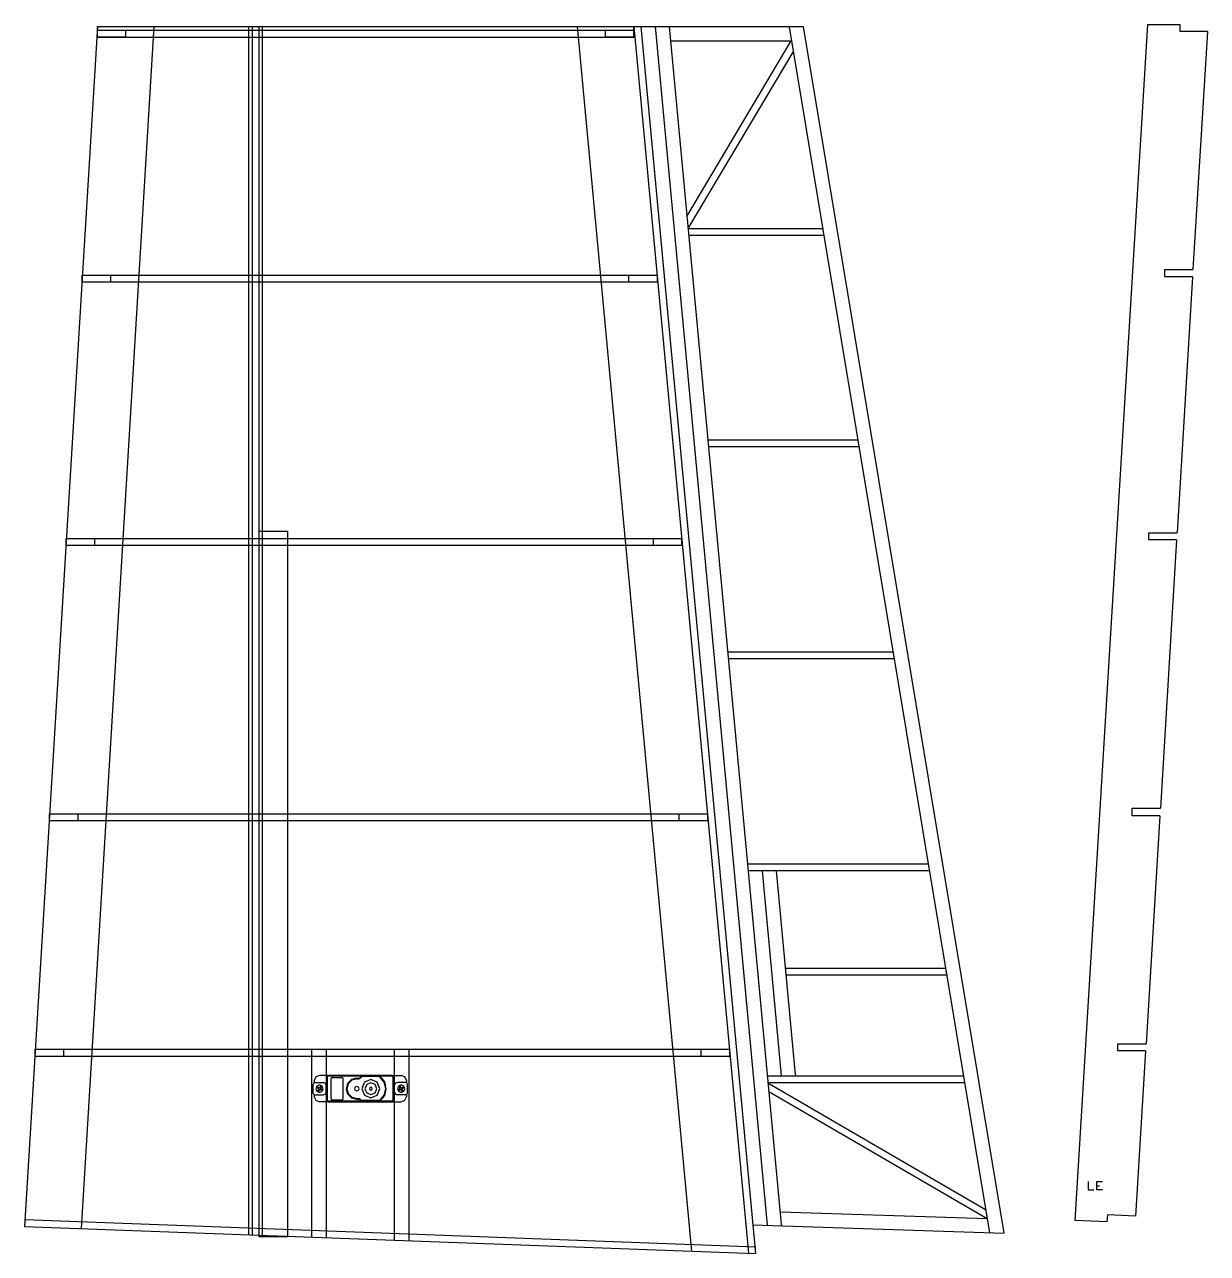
# Model space of a CAD drawing. Extents: x -0.1 to 91.9, y 0 to 98.8.
# Drawn here: x 14.04 to 34.98, y 75.99 to 97.76 of the extents above; entities that cross this region are included whole.
import ezdxf

# ---------------------------------------------------------------- set-up
doc = ezdxf.new("R2010")
doc.units = 0
doc.layers.get('0').update_dxf_attribs({"color": 9, "linetype": 'CONTINUOUS'})

msp = doc.modelspace()

# ---------------------------------------------------------------- linework, layer by layer
at = {"color": 7, "linetype": 'CONTINUOUS'}
for p, q in [((33.918, 97.76, 0), (32.634, 76.576, 0)), ((33.918, 97.76, 0), (34.492, 97.76, 0)), ((34.492, 97.76, 0), (34.492, 97.635, 0)), ((15.324, 97.723, 0), (14.035, 76.47, 0)), ((16.325, 97.723, 0), (15.035, 76.433, 0)), ((15.324, 97.723, 0), (17.808, 97.723, 0)), ((15.324, 97.66, 0), (15.324, 97.723, 0)), ((15.324, 97.66, 0), (24.823, 97.66, 0)), ((15.324, 97.535, 0), (15.324, 97.66, 0)), ((15.324, 97.535, 0), (24.823, 97.535, 0)), ((17.808, 97.723, 0), (24.948, 97.723, 0)), ((18, 97.723, 0), (18, 76.323, 0)), ((18.063, 97.723, 0), (18.063, 76.32, 0)), ((18.188, 76.316, 0), (18.188, 97.723, 0)), ((18.25, 76.313, 0), (18.25, 97.723, 0)), ((23.819, 97.723, 0), (25.846, 76.032, 0)), ((24.823, 97.723, 0), (26.854, 75.995, 0)), ((24.823, 97.66, 0), (24.823, 97.723, 0)), ((24.823, 97.535, 0), (24.823, 97.66, 0)), ((24.948, 97.723, 0), (25.471, 97.723, 0)), ((24.948, 97.723, 0), (26.98, 75.99, 0)), ((25.2, 97.723, 0), (27.185, 76.488, 0)), ((25.451, 97.723, 0), (27.433, 76.511, 0)), ((25.471, 97.723, 0), (27.598, 97.723, 0)), ((27.57, 97.723, 0), (27.578, 97.682, 0)), ((27.578, 97.682, 0), (31.121, 76.356, 0)), ((27.598, 97.723, 0), (27.824, 97.723, 0)), ((27.824, 97.723, 0), (31.376, 76.347, 0)), ((34.982, 97.635, 0), (34.492, 97.635, 0)), ((34.982, 97.635, 0), (34.726, 93.419, 0)), ((25.474, 97.473, 0), (27.612, 97.473, 0)), ((25.765, 94.357, 0), (27.612, 97.473, 0)), ((25.785, 94.146, 0), (27.645, 97.273, 0)), ((25.785, 94.146, 0), (28.165, 94.146, 0)), ((28.186, 94.021, 0), (25.797, 94.021, 0)), ((34.225, 93.294, 0), (34.225, 93.419, 0)), ((34.225, 93.419, 0), (34.726, 93.419, 0)), ((34.719, 93.294, 0), (34.225, 93.294, 0)), ((34.719, 93.294, 0), (34.444, 88.755, 0)), ((26.135, 90.402, 0), (28.787, 90.402, 0)), ((28.808, 90.277, 0), (26.147, 90.277, 0)), ((33.942, 88.63, 0), (33.942, 88.755, 0)), ((33.942, 88.755, 0), (34.444, 88.755, 0)), ((34.436, 88.63, 0), (33.942, 88.63, 0)), ((34.436, 88.63, 0), (34.148, 83.876, 0)), ((26.486, 86.646, 0), (29.411, 86.646, 0)), ((29.432, 86.521, 0), (26.498, 86.521, 0)), ((33.647, 83.743, 0), (33.647, 83.876, 0)), ((33.647, 83.876, 0), (34.148, 83.876, 0)), ((34.14, 83.743, 0), (33.647, 83.743, 0)), ((34.14, 83.743, 0), (33.895, 79.705, 0)), ((26.837, 82.891, 0), (30.035, 82.891, 0)), ((30.056, 82.766, 0), (26.849, 82.766, 0)), ((27.439, 79.136, 0), (27.1, 82.766, 0)), ((27.688, 79.159, 0), (27.351, 82.766, 0)), ((27.512, 81.043, 0), (30.342, 81.043, 0)), ((30.363, 80.918, 0), (27.524, 80.918, 0)), ((33.394, 79.58, 0), (33.394, 79.705, 0)), ((33.394, 79.705, 0), (33.895, 79.705, 0)), ((19.123, 76.281), (19.123, 79.606)), ((19.373, 79.606), (19.373, 76.272)), ((20.587, 76.227), (20.587, 79.606)), ((20.837, 79.606), (20.837, 76.218)), ((33.888, 79.58, 0), (33.394, 79.58, 0)), ((33.888, 79.58, 0), (33.71, 76.652, 0)), ((27.188, 79.136, 0), (30.659, 79.136, 0)), ((27.691, 79.136, 0), (27.688, 79.159, 0)), ((30.68, 79.011, 0), (27.2, 79.011, 0)), ((27.2, 79.011, 0), (31.052, 76.771, 0)), ((27.214, 78.858, 0), (31.079, 76.607, 0)), ((27.413, 76.73, 0), (31.079, 76.607, 0)), ((33.211, 76.672), (33.203, 76.552)), ((33.71, 76.652), (33.211, 76.672)), ((14.035, 76.47), (26.98, 75.99)), ((14.039, 76.589), (26.984, 76.11)), ((26.933, 76.496, 0), (31.376, 76.347, 0)), ((27.433, 76.511, 0), (27.436, 76.479, 0)), ((33.203, 76.552), (32.634, 76.576))]:
    msp.add_line(p, q, dxfattribs=at)
at = {"color": 7, "linetype": 'CONTINUOUS', "ltscale": 0.25}
for p, q in [((19.166, 79.053, 0), (19.166, 79.02, 0)), ((19.411, 79.142, 0), (19.255, 79.142, 0)), ((19.391, 78.697, 0), (19.391, 79.123, 0)), ((19.401, 78.697, 0), (19.401, 79.123, 0)), ((20.551, 79.142, 0), (19.411, 79.142, 0)), ((20.551, 79.132, 0), (19.411, 79.132, 0)), ((19.463, 78.732, 0), (19.463, 79.088, 0)), ((19.483, 79.107, 0), (19.654, 79.107, 0)), ((19.674, 78.732, 0), (19.674, 79.088, 0)), ((19.917, 79.095, 0), (19.956, 79.095, 0)), ((19.917, 79.085, 0), (19.956, 79.085, 0)), ((19.956, 79.095, 0), (19.97, 79.101, 0)), ((19.956, 79.085, 0), (19.977, 79.094, 0)), ((20.001, 79.128, 0), (19.97, 79.101, 0)), ((20.008, 79.12, 0), (19.977, 79.094, 0)), ((20.014, 79.132, 0), (20.001, 79.128, 0)), ((20.014, 79.123, 0), (20.008, 79.12, 0)), ((20.32, 79.132, 0), (20.014, 79.132, 0)), ((20.32, 79.123, 0), (20.014, 79.123, 0)), ((20.332, 79.128, 0), (20.32, 79.132, 0)), ((20.326, 79.12, 0), (20.32, 79.123, 0)), ((20.551, 79.142, 0), (20.706, 79.142, 0)), ((20.561, 78.697, 0), (20.561, 79.123, 0)), ((20.571, 78.697, 0), (20.571, 79.123, 0)), ((20.796, 79.053, 0), (20.796, 79.02, 0)), ((19.147, 78.828, 0), (19.147, 78.991, 0)), ((19.176, 79.02, 0), (19.324, 79.02, 0)), ((19.215, 78.943, 0), (19.208, 78.928, 0)), ((19.244, 78.907, 0), (19.209, 78.926, 0)), ((19.254, 78.924, 0), (19.218, 78.943, 0)), ((19.245, 78.904, 0), (19.226, 78.869, 0)), ((19.226, 78.866, 0), (19.241, 78.858, 0)), ((19.263, 78.895, 0), (19.243, 78.859, 0)), ((19.277, 78.96, 0), (19.257, 78.925, 0)), ((19.301, 78.877, 0), (19.265, 78.896, 0)), ((19.294, 78.95, 0), (19.274, 78.915, 0)), ((19.31, 78.894, 0), (19.275, 78.913, 0)), ((19.293, 78.953, 0), (19.279, 78.961, 0)), ((19.304, 78.877, 0), (19.311, 78.892, 0)), ((19.374, 78.848, 0), (19.374, 78.971, 0)), ((20.588, 78.848, 0), (20.588, 78.971, 0)), ((20.785, 79.02, 0), (20.637, 79.02, 0)), ((20.65, 78.892, 0), (20.658, 78.877, 0)), ((20.651, 78.894, 0), (20.686, 78.913, 0)), ((20.661, 78.877, 0), (20.696, 78.896, 0)), ((20.683, 78.961, 0), (20.668, 78.953, 0)), ((20.668, 78.95, 0), (20.687, 78.915, 0)), ((20.685, 78.96, 0), (20.705, 78.925, 0)), ((20.699, 78.895, 0), (20.719, 78.859, 0)), ((20.707, 78.924, 0), (20.744, 78.943, 0)), ((20.717, 78.907, 0), (20.753, 78.926, 0)), ((20.717, 78.904, 0), (20.736, 78.869, 0)), ((20.721, 78.858, 0), (20.736, 78.866, 0)), ((20.754, 78.928, 0), (20.746, 78.943, 0)), ((20.815, 78.828, 0), (20.815, 78.991, 0)), ((19.166, 78.799, 0), (19.166, 78.766, 0)), ((19.176, 78.799, 0), (19.324, 78.799, 0)), ((19.411, 78.677, 0), (19.255, 78.677, 0)), ((20.551, 78.687, 0), (19.411, 78.687, 0)), ((19.411, 78.677, 0), (20.551, 78.677, 0)), ((19.483, 78.712, 0), (19.654, 78.712, 0)), ((19.917, 78.734, 0), (19.956, 78.734, 0)), ((19.917, 78.724, 0), (19.956, 78.724, 0)), ((19.977, 78.725, 0), (19.956, 78.734, 0)), ((19.97, 78.718, 0), (19.956, 78.724, 0)), ((19.97, 78.718, 0), (20.001, 78.691, 0)), ((19.977, 78.725, 0), (20.008, 78.699, 0)), ((19.977, 78.725, 0), (20.008, 78.699, 0)), ((20.001, 78.691, 0), (20.014, 78.687, 0)), ((20.008, 78.699, 0), (20.014, 78.697, 0)), ((20.32, 78.697, 0), (20.014, 78.697, 0)), ((20.014, 78.687, 0), (20.32, 78.687, 0)), ((20.32, 78.697, 0), (20.326, 78.699, 0)), ((20.32, 78.687, 0), (20.332, 78.691, 0)), ((20.551, 78.677, 0), (20.706, 78.677, 0)), ((20.785, 78.799, 0), (20.637, 78.799, 0)), ((20.796, 78.799, 0), (20.796, 78.766, 0))]:
    msp.add_line(p, q, dxfattribs=at)
at = {"color": 3}
msp.add_line((33.021, 77.189, 0), (33.071, 77.189, 0), dxfattribs=at)
at = {"color": 7, "linetype": 'CONTINUOUS', "flags": 128}
for points in [[(15.324, 97.66), (15.824, 97.66), (15.824, 97.535), (15.324, 97.535)], [(24.323, 97.66), (24.823, 97.66), (24.823, 97.535), (24.323, 97.535)], [(15.057, 93.32), (25.235, 93.32), (25.235, 93.195), (15.057, 93.195)], [(15.057, 93.32), (15.557, 93.32), (15.557, 93.195), (15.057, 93.195)], [(24.735, 93.32), (25.235, 93.32), (25.235, 93.195), (24.735, 93.195)], [(14.774, 88.655), (25.671, 88.655), (25.671, 88.53), (14.774, 88.53)], [(14.774, 88.655), (15.274, 88.655), (15.274, 88.53), (14.774, 88.53)], [(18.188, 88.785), (18.693, 88.785), (18.693, 76.285), (18.188, 76.285)], [(25.171, 88.655), (25.671, 88.655), (25.671, 88.53), (25.171, 88.53)], [(14.478, 83.776), (26.127, 83.776), (26.127, 83.651), (14.478, 83.651)], [(14.478, 83.776), (14.978, 83.776), (14.978, 83.651), (14.478, 83.651)], [(25.627, 83.776), (26.127, 83.776), (26.127, 83.651), (25.627, 83.651)], [(14.225, 79.606), (26.517, 79.606), (26.517, 79.481), (14.225, 79.481)], [(14.225, 79.606), (14.725, 79.606), (14.725, 79.481), (14.225, 79.481)], [(26.017, 79.606), (26.517, 79.606), (26.517, 79.481), (26.017, 79.481)]]:
    msp.add_lwpolyline(points, close=True, dxfattribs=at)
at = {"color": 7, "linetype": 'CONTINUOUS', "ltscale": 0.25, "flags": 128}
for points in [[(19.255, 79.142), (19.192, 79.116), (19.166, 79.053)], [(19.411, 79.142), (19.397, 79.136), (19.391, 79.123)], [(19.411, 79.132), (19.404, 79.129), (19.401, 79.123)], [(19.483, 79.107), (19.468, 79.102), (19.463, 79.088)], [(19.674, 79.088), (19.668, 79.102), (19.654, 79.107)], [(19.917, 79.095), (19.824, 79.07), (19.756, 79.002), (19.731, 78.909), (19.756, 78.817), (19.824, 78.749), (19.917, 78.724)], [(19.917, 79.085), (19.829, 79.061), (19.765, 78.997), (19.741, 78.909), (19.765, 78.822), (19.829, 78.758), (19.917, 78.734)], [(20.326, 78.699), (20.403, 78.792), (20.431, 78.909), (20.403, 79.027), (20.326, 79.12)], [(20.332, 78.691), (20.412, 78.787), (20.441, 78.909), (20.412, 79.032), (20.332, 79.128)], [(20.571, 79.123), (20.565, 79.136), (20.551, 79.142)], [(20.561, 79.123), (20.558, 79.129), (20.551, 79.132)], [(20.796, 79.053), (20.769, 79.116), (20.706, 79.142)], [(19.176, 79.02), (19.156, 79.012), (19.147, 78.991)], [(19.147, 78.828), (19.156, 78.807), (19.176, 78.799)], [(19.208, 78.928), (19.208, 78.927), (19.209, 78.926)], [(19.218, 78.943), (19.217, 78.943), (19.215, 78.943)], [(19.226, 78.869), (19.225, 78.867), (19.226, 78.866)], [(19.241, 78.858), (19.242, 78.858), (19.243, 78.859)], [(19.245, 78.904), (19.245, 78.905), (19.244, 78.907)], [(19.254, 78.924), (19.256, 78.924), (19.257, 78.925)], [(19.265, 78.896), (19.264, 78.896), (19.263, 78.895)], [(19.274, 78.915), (19.274, 78.914), (19.275, 78.913)], [(19.279, 78.961), (19.278, 78.961), (19.277, 78.96)], [(19.294, 78.95), (19.294, 78.951), (19.293, 78.953)], [(19.301, 78.877), (19.302, 78.876), (19.304, 78.877)], [(19.311, 78.892), (19.311, 78.893), (19.31, 78.894)], [(19.374, 78.971), (19.359, 79.006), (19.324, 79.02)], [(19.324, 78.799), (19.359, 78.813), (19.374, 78.848)], [(20.637, 79.02), (20.602, 79.006), (20.588, 78.971)], [(20.588, 78.848), (20.602, 78.813), (20.637, 78.799)], [(20.651, 78.894), (20.651, 78.893), (20.65, 78.892)], [(20.658, 78.877), (20.659, 78.876), (20.661, 78.877)], [(20.668, 78.953), (20.668, 78.951), (20.668, 78.95)], [(20.685, 78.96), (20.684, 78.961), (20.683, 78.961)], [(20.686, 78.913), (20.687, 78.914), (20.687, 78.915)], [(20.699, 78.895), (20.698, 78.896), (20.696, 78.896)], [(20.705, 78.925), (20.706, 78.924), (20.707, 78.924)], [(20.717, 78.907), (20.716, 78.905), (20.717, 78.904)], [(20.719, 78.859), (20.72, 78.858), (20.721, 78.858)], [(20.736, 78.866), (20.736, 78.867), (20.736, 78.869)], [(20.746, 78.943), (20.745, 78.943), (20.744, 78.943)], [(20.753, 78.926), (20.754, 78.927), (20.754, 78.928)], [(20.815, 78.991), (20.806, 79.012), (20.785, 79.02)], [(20.785, 78.799), (20.806, 78.807), (20.815, 78.828)], [(19.166, 78.766), (19.192, 78.703), (19.255, 78.677)], [(19.391, 78.697), (19.397, 78.682), (19.411, 78.677)], [(19.401, 78.697), (19.404, 78.69), (19.411, 78.687)], [(19.463, 78.732), (19.468, 78.717), (19.483, 78.712)], [(19.654, 78.712), (19.668, 78.717), (19.674, 78.732)], [(20.551, 78.687), (20.558, 78.69), (20.561, 78.697)], [(20.551, 78.677), (20.565, 78.682), (20.571, 78.697)], [(20.706, 78.677), (20.769, 78.703), (20.796, 78.766)]]:
    msp.add_lwpolyline(points, dxfattribs=at)
for points in [[(20.167, 78.749), (20.281, 78.796), (20.328, 78.909), (20.281, 79.024), (20.167, 79.071), (20.053, 79.024), (20.005, 78.909), (20.053, 78.796), (20.167, 78.749)], [(19.259, 78.843), (19.306, 78.863), (19.325, 78.909), (19.306, 78.956), (19.259, 78.976), (19.212, 78.956), (19.193, 78.909), (19.212, 78.863), (19.259, 78.843)], [(19.917, 78.869), (19.946, 78.881), (19.958, 78.909), (19.946, 78.938), (19.917, 78.95), (19.888, 78.938), (19.877, 78.909), (19.888, 78.881), (19.917, 78.869)], [(20.167, 78.805), (20.241, 78.836), (20.271, 78.909), (20.241, 78.983), (20.167, 79.014), (20.093, 78.983), (20.062, 78.909), (20.093, 78.836), (20.167, 78.805)], [(20.167, 78.885), (20.184, 78.892), (20.191, 78.909), (20.184, 78.927), (20.167, 78.934), (20.149, 78.927), (20.142, 78.909), (20.149, 78.892), (20.167, 78.885)], [(20.703, 78.843), (20.75, 78.863), (20.769, 78.909), (20.75, 78.956), (20.703, 78.976), (20.656, 78.956), (20.636, 78.909), (20.656, 78.863), (20.703, 78.843)]]:
    msp.add_lwpolyline(points, close=True, dxfattribs=at)
at = {"color": 3, "flags": 128}
for points in [[(32.871, 77.264), (32.871, 77.114), (32.971, 77.114)], [(33.121, 77.114), (33.021, 77.114), (33.021, 77.264), (33.121, 77.264)]]:
    msp.add_lwpolyline(points, dxfattribs=at)

doc.saveas('drawing.dxf')
